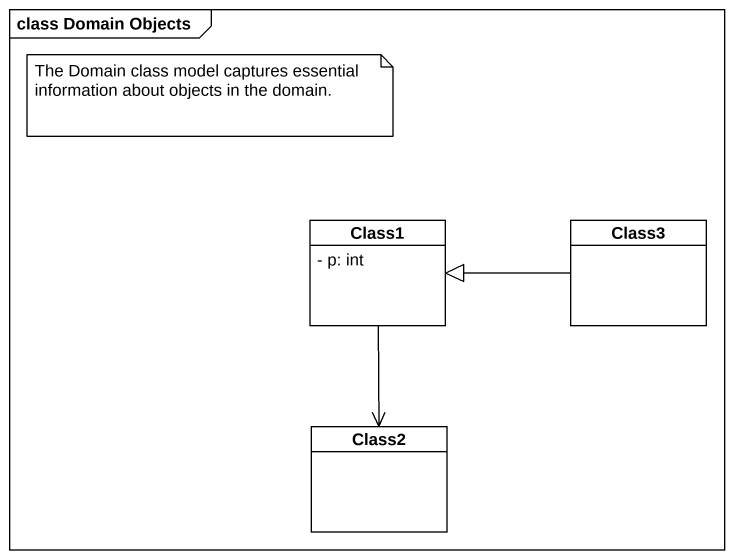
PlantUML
@startuml
mainframe class Domain Objects
hide circle
hide empty members
skinparam classAttributeIconSize 0
class Class1 {
  - p: int
}
class Class3
class Class2
Class1 --> Class2
Class3 -left-|> Class1
note as N1
  The Domain class model captures essential information about objects in the domain.
end note
@enduml
